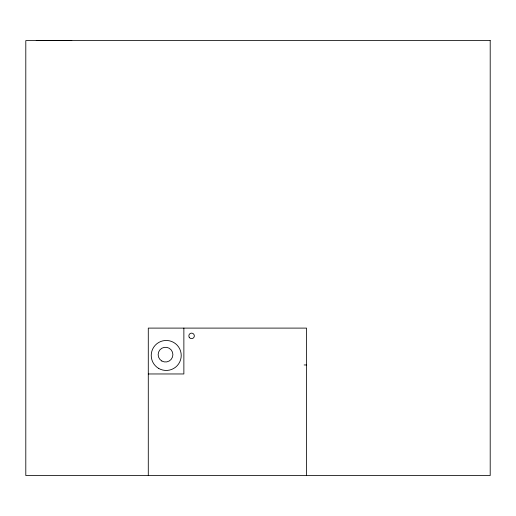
<?xml version="1.0" encoding="UTF-8"?>
<svg xmlns="http://www.w3.org/2000/svg" width="516" height="516" viewBox="0 0 516 516"><rect width="100%" height="100%" fill="white"/><g stroke="black" fill="none" stroke-linecap="round" stroke-linejoin="round"><path stroke-width="0.77" d="M36.243 40.467L71.788 40.467M304.143 364.96L306.549 364.96M148.286 373.965L183.87 373.965L183.87 328.105M306.549 475.533L306.549 328.105L148.286 328.105L148.286 475.533M490.2 40.616L25.8 40.616L25.8 475.533L490.2 475.533L490.2 40.616M189.204 337.258A2.754 2.754 0 0 0 193.971 337.258A2.754 2.754 0 0 0 191.584 333.13A2.754 2.754 0 0 0 189.204 337.258M161.831 361.013A7.372 7.372 0 0 0 172.892 354.627A7.372 7.372 0 0 0 161.831 348.242A7.372 7.372 0 0 0 161.831 361.013M158.728 368.45A15.003 15.003 0 0 0 181.226 355.46A15.003 15.003 0 0 0 158.728 342.469A15.003 15.003 0 0 0 158.728 368.45"/></g></svg>
